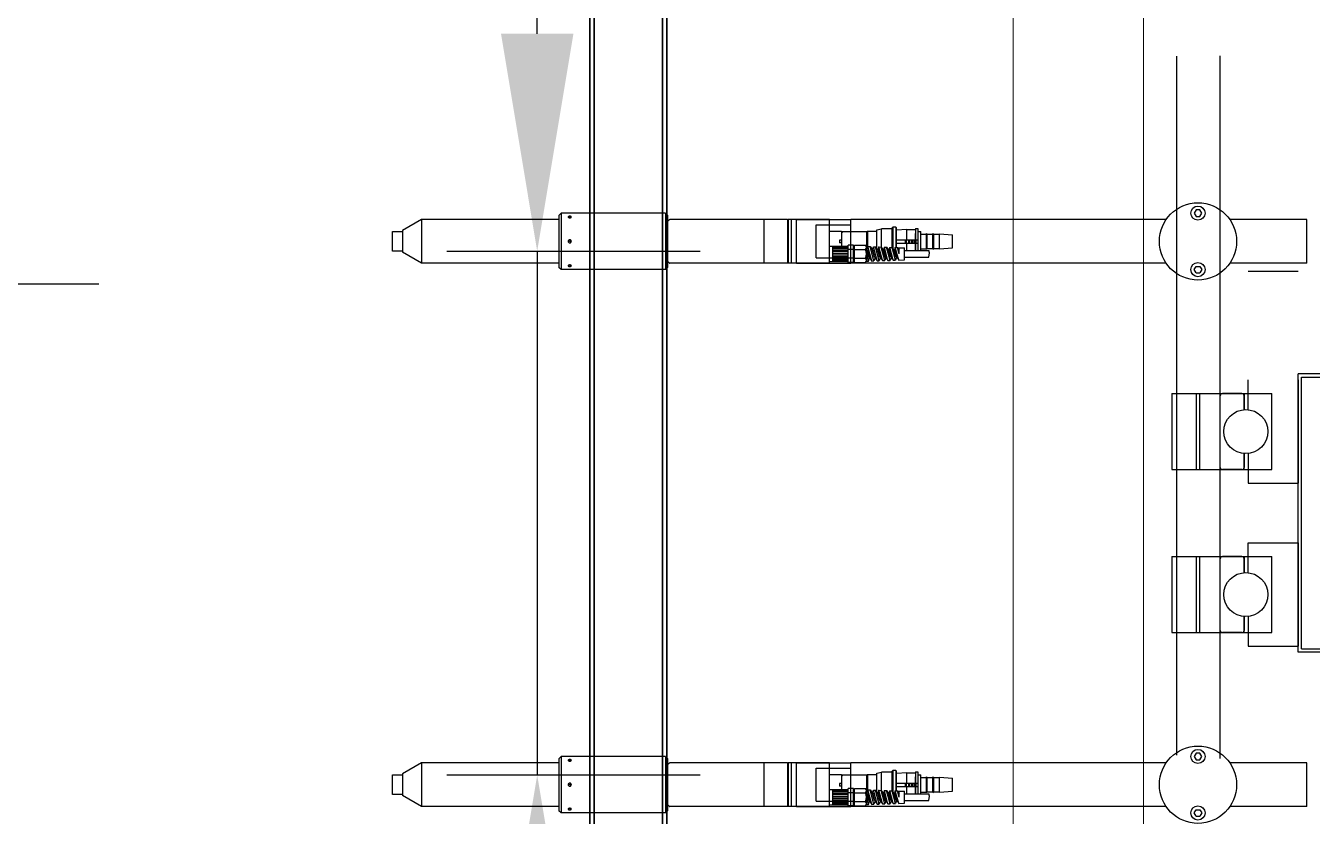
# Model space of a CAD drawing. Header units: millimetres. Extents: x -93009755325 to 1190721, y -74648 to 62868853516.
# Drawn here: x 251597 to 252780, y -20830 to -20103 of the extents above; entities that cross this region are included whole.
import ezdxf

# ---------------------------------------------------------------- set-up
doc = ezdxf.new("R2010")
doc.units = ezdxf.units.MM
doc.layers.get('Defpoints').update_dxf_attribs({"color": 8, "lineweight": 40})
doc.layers.add('LC-OBJEKT', color=6, linetype='Continuous')
doc.layers.add('细实线', color=3, linetype='Continuous')
doc.dimstyles.new('ISO-350', dxfattribs={"dimtxt": 350, "dimasz": 200, "dimexe": 150, "dimexo": 50, "dimgap": 60, "dimtad": 1, "dimdsep": 46, "dimtxsty": 'Standard', "dimcen": 2.5, "dimadec": 0, "dimazin": 0, "dimtfac": 1, "dimtmove": 0, "dimatfit": 3, "dimfxl": 1, "dimarcsym": 0})

# ---------------------------------------------------------------- blocks, each defined once
blk = doc.blocks.new('srhsrhdgwagassga')
at = {"color": 5, "lineweight": 35}
for p, q in [((1221342.8, 28707.9), (1243592.3, 28707.9)), ((1221342.8, 28703.9), (1243592.3, 28703.9)), ((1221342.8, 28641), (1243592.3, 28641)), ((1221342.8, 28637), (1243592.3, 28637))]:
    blk.add_line(p, q, dxfattribs=at)
blk = doc.blocks.new('*D556')
at = {"color": 0, "lineweight": -2, "transparency": 16777216}
for p, q in [((655872.1, 424121.6), (655872.1, 424321.6)), ((655483.9, 423921.6), (656022.1, 423921.6)), ((655872.1, 423921.6), (655872.1, 423439.6)), ((655483.9, 423439.6), (656022.1, 423439.6)), ((655872.1, 423239.6), (655872.1, 421986.3))]:
    blk.add_line(p, q, dxfattribs=at)
at = {"color": 0, "transparency": 16777216}
for points in [[(655838.8, 424121.6), (655905.5, 424121.6), (655872.1, 423921.6)], [(655838.8, 423239.6), (655905.5, 423239.6), (655872.1, 423439.6)]]:
    blk.add_solid(points, dxfattribs=at)
at = {"layer": 'Defpoints', "color": 0, "transparency": 16777216}
for p in [(655433.9, 423921.6), (655433.9, 423439.6), (655872.1, 423439.6)]:
    blk.add_point(p, dxfattribs=at)
at = {"color": 0, "transparency": 16777216, "insert": (655637.1, 422513), "char_height": 350, "attachment_point": 5, "rotation": 90}
blk.add_mtext('482', dxfattribs=at)
blk = doc.blocks.new('*D557')
at = {"color": 0, "lineweight": -2, "transparency": 16777216}
for p, q in [((656425.4, 423669.8), (656425.4, 423869.8)), ((656342.3, 423469.8), (656575.4, 423469.8)), ((656425.4, 423469.8), (656425.4, 422987.8)), ((656342.3, 422987.8), (656575.4, 422987.8)), ((656425.4, 422787.8), (656425.4, 421534.4))]:
    blk.add_line(p, q, dxfattribs=at)
at = {"color": 0, "transparency": 16777216}
for points in [[(656392.1, 423669.8), (656458.7, 423669.8), (656425.4, 423469.8)], [(656392.1, 422787.8), (656458.7, 422787.8), (656425.4, 422987.8)]]:
    blk.add_solid(points, dxfattribs=at)
at = {"layer": 'Defpoints', "color": 0, "transparency": 16777216}
for p in [(656292.3, 423469.8), (656292.3, 422987.8), (656425.4, 422987.8)]:
    blk.add_point(p, dxfattribs=at)
at = {"color": 0, "transparency": 16777216, "insert": (656190.4, 422061.1), "char_height": 350, "attachment_point": 5, "rotation": 90}
blk.add_mtext('482', dxfattribs=at)
blk = doc.blocks.new('ehherhaes')
at = {"color": 0, "linetype": 'ByBlock', "lineweight": 9}
for p, q in [((656983.094, 420178.777), (656983.094, 426678.777)), ((656863.094, 424558.777), (656863.094, 422198.777))]:
    blk.add_line(p, q, dxfattribs=at)
at = {"layer": 'LC-OBJEKT', "color": 1}
for p, q in [((656318.939, 423498.777), (656301.618, 423488.777)), ((656445.298, 423498.777), (656318.939, 423498.777)), ((656318.939, 423498.777), (656318.939, 423458.777)), ((656447.298, 423504.722), (656445.298, 423502.722)), ((656445.298, 423502.722), (656445.298, 423454.832)), ((656447.298, 423504.722), (656447.298, 423452.832)), ((656543.298, 423504.722), (656447.298, 423504.722)), ((656543.298, 423504.722), (656545.298, 423502.722)), ((656543.298, 423504.722), (656543.298, 423452.832)), ((656545.298, 423502.722), (656545.298, 423454.832)), ((656545.598, 423498.777), (656545.298, 423498.777)), ((656545.598, 423458.777), (656545.598, 423498.777)), ((656546.805, 423498.484), (656545.598, 423497.277)), ((656655.548, 423498.777), (656547.512, 423498.777)), ((656633.998, 423458.777), (656633.998, 423498.777)), ((656655.548, 423498.777), (656655.548, 423458.777)), ((656655.548, 423498.777), (656656.148, 423498.177)), ((656656.148, 423498.777), (656656.148, 423458.777)), ((656694.298, 423498.777), (656656.148, 423498.777)), ((656659.298, 423458.777), (656659.298, 423498.777)), ((656663.798, 423498.777), (656713.798, 423498.777)), ((656663.798, 423458.777), (656663.798, 423498.777)), ((656694.298, 423458.777), (656694.298, 423498.777)), ((657003.703, 423498.777), (656713.798, 423498.777)), ((656713.798, 423458.777), (656713.798, 423498.777)), ((657031.362, 423507.777), (657029.63, 423504.777)), ((657029.63, 423504.777), (657031.362, 423501.777)), ((657034.826, 423507.777), (657031.362, 423507.777)), ((657031.362, 423501.777), (657034.826, 423501.777)), ((657036.558, 423504.777), (657034.826, 423507.777)), ((657034.826, 423501.777), (657036.558, 423504.777)), ((657133.094, 423498.777), (657062.484, 423498.777)), ((657133.094, 423458.777), (657133.094, 423498.777)), ((656292.294, 423469.777), (656292.294, 423487.777)), ((656292.294, 423487.777), (656301.618, 423487.777)), ((656301.618, 423488.777), (656301.618, 423468.777)), ((656681.798, 423493.877), (656713.798, 423493.877)), ((656681.798, 423463.677), (656681.798, 423493.877)), ((656694.298, 423488.277), (656705.298, 423488.277)), ((656705.298, 423488.277), (656705.298, 423474.277)), ((656705.298, 423487.777), (656728.298, 423487.777)), ((656705.298, 423486.857), (656706.892, 423487.777)), ((656728.298, 423487.777), (656729.164, 423488.277)), ((656728.298, 423487.777), (656728.298, 423473.277)), ((656729.164, 423488.277), (656729.164, 423472.986)), ((656729.164, 423488.277), (656737.832, 423488.277)), ((656737.832, 423489.527), (656742.085, 423490.277)), ((656737.832, 423471.88), (656737.832, 423489.527)), ((656751.832, 423490.277), (656742.085, 423490.277)), ((656742.085, 423472.865), (656742.085, 423490.277)), ((656752.332, 423491.777), (656751.832, 423491.277)), ((656751.832, 423473.018), (656751.832, 423491.277)), ((656752.332, 423491.777), (656752.332, 423472.285)), ((656755.332, 423491.777), (656752.332, 423491.777)), ((656755.332, 423491.777), (656755.332, 423473.061)), ((656755.832, 423491.277), (656755.332, 423491.777)), ((656755.832, 423473.043), (656755.832, 423491.277)), ((656765.298, 423489.777), (656755.832, 423489.067)), ((656765.298, 423489.777), (656773.298, 423489.777)), ((656765.298, 423480.277), (656765.298, 423489.777)), ((656773.298, 423490.527), (656775.298, 423490.527)), ((656773.298, 423490.527), (656773.298, 423480.277)), ((656773.298, 423470.277), (656773.298, 423486.027)), ((656775.298, 423490.527), (656775.298, 423470.277)), ((656775.298, 423487.777), (656778.298, 423487.777)), ((656778.298, 423470.277), (656778.298, 423487.777)), ((656783.298, 423471.527), (656783.298, 423486.027)), ((656783.298, 423486.027), (656784.048, 423485.277)), ((656789.298, 423471.527), (656789.298, 423486.027)), ((656789.298, 423486.027), (656790.048, 423485.277)), ((656795.298, 423485.777), (656807.298, 423484.777)), ((656795.298, 423471.777), (656795.298, 423485.777)), ((656694.298, 423474.277), (656711.298, 423474.277)), ((656697.298, 423460.277), (656697.298, 423474.277)), ((656703.298, 423480.027), (656703.298, 423477.527)), ((656705.298, 423480.027), (656703.298, 423480.027)), ((656705.298, 423477.527), (656703.298, 423477.527)), ((656716.298, 423475.277), (656711.298, 423475.277)), ((656711.298, 423459.277), (656711.298, 423475.277)), ((656716.298, 423459.277), (656716.298, 423475.277)), ((656717.298, 423459.277), (656717.298, 423475.277)), ((656717.298, 423475.277), (656727.298, 423475.277)), ((656728.553, 423471.175), (656729.501, 423473.984)), ((656729.501, 423473.984), (656731.52, 423473.912)), ((656733.061, 423460.697), (656729.501, 423473.984)), ((656735.042, 423460.768), (656731.52, 423473.912)), ((656731.52, 423473.912), (656733.659, 423470.777)), ((656755.832, 423480.277), (656775.298, 423480.277)), ((656755.832, 423477.277), (656775.298, 423477.277)), ((656763.748, 423480.277), (656763.748, 423477.277)), ((656764.298, 423480.277), (656764.298, 423477.277)), ((656764.848, 423480.277), (656764.848, 423477.277)), ((656765.298, 423470.277), (656765.298, 423477.277)), ((656766.748, 423480.277), (656766.748, 423477.277)), ((656767.298, 423480.277), (656767.298, 423477.277)), ((656767.848, 423480.277), (656767.848, 423477.277)), ((656769.748, 423480.277), (656769.748, 423477.277)), ((656770.298, 423480.277), (656770.298, 423477.277)), ((656770.848, 423480.277), (656770.848, 423477.277)), ((656772.748, 423477.277), (656772.748, 423480.277)), ((656773.298, 423477.277), (656773.298, 423470.277)), ((656773.848, 423477.277), (656773.848, 423480.277)), ((656778.298, 423485.527), (656783.298, 423485.527)), ((656784.048, 423472.277), (656784.048, 423485.277)), ((656784.048, 423485.277), (656789.298, 423485.277)), ((656790.048, 423472.277), (656790.048, 423485.277)), ((656790.048, 423485.277), (656795.298, 423485.277)), ((656807.298, 423472.777), (656807.298, 423484.777)), ((656301.618, 423469.777), (656292.294, 423469.777)), ((656318.939, 423458.777), (656301.618, 423468.777)), ((656681.798, 423463.677), (656713.798, 423463.677)), ((656697.298, 423473.627), (656711.298, 423473.627)), ((656697.298, 423472.477), (656711.298, 423472.477)), ((656697.298, 423471.127), (656711.298, 423471.127)), ((656697.298, 423469.677), (656711.298, 423469.677)), ((656697.298, 423468.077), (656711.298, 423468.077)), ((656697.298, 423466.477), (656711.298, 423466.477)), ((656697.298, 423464.877), (656711.298, 423464.877)), ((656697.298, 423463.427), (656711.298, 423463.427)), ((656697.298, 423462.077), (656711.298, 423462.077)), ((656716.298, 423471.277), (656711.298, 423471.277)), ((656716.298, 423463.277), (656711.298, 423463.277)), ((656716.298, 423473.277), (656717.298, 423473.277)), ((656716.298, 423472.277), (656717.298, 423472.277)), ((656716.298, 423462.277), (656717.298, 423462.277)), ((656717.298, 423471.277), (656727.298, 423471.277)), ((656717.298, 423463.277), (656727.298, 423463.277)), ((656728.298, 423461.277), (656728.298, 423473.277)), ((656730.523, 423463.82), (656728.298, 423472.125)), ((656730.09, 423460.591), (656728.298, 423467.277)), ((656729.07, 423470.777), (656728.811, 423470.213)), ((656730.937, 423463.811), (656729.07, 423470.777)), ((656730.09, 423460.591), (656731.097, 423463.576)), ((656730.523, 423463.82), (656730.781, 423464.392)), ((656730.937, 423463.811), (656733.061, 423460.697)), ((656733.571, 423470.906), (656734.549, 423473.804)), ((656735.476, 423463.996), (656733.659, 423470.777)), ((656734.143, 423470.777), (656733.837, 423470.113)), ((656736.009, 423463.813), (656734.143, 423470.777)), ((656738.014, 423460.874), (656734.549, 423473.804)), ((656734.549, 423473.804), (656736.569, 423473.731)), ((656736.083, 423463.704), (656735.042, 423460.768)), ((656735.781, 423464.662), (656735.476, 423463.996)), ((656736.009, 423463.813), (656738.014, 423460.874)), ((656739.995, 423460.945), (656736.569, 423473.731)), ((656736.569, 423473.731), (656738.584, 423470.777)), ((656740.404, 423463.987), (656738.584, 423470.777)), ((656739.598, 423473.623), (656738.589, 423470.775)), ((656739.215, 423470.777), (656738.817, 423469.911)), ((656741.081, 423463.815), (656739.215, 423470.777)), ((656742.966, 423461.051), (656739.598, 423473.623)), ((656739.598, 423473.623), (656741.617, 423473.551)), ((656741.065, 423463.82), (656739.995, 423460.945)), ((656740.802, 423464.857), (656740.404, 423463.987)), ((656741.081, 423463.815), (656742.966, 423461.051)), ((656744.948, 423461.121), (656741.617, 423473.551)), ((656741.617, 423473.551), (656743.51, 423470.777)), ((656745.331, 423463.979), (656743.51, 423470.777)), ((656744.646, 423473.443), (656743.57, 423470.552)), ((656744.288, 423470.777), (656743.796, 423469.709)), ((656746.153, 423463.816), (656744.288, 423470.777)), ((656747.919, 423461.228), (656744.646, 423473.443)), ((656744.646, 423473.443), (656746.665, 423473.371)), ((656746.091, 423464.047), (656744.948, 423461.121)), ((656745.822, 423465.053), (656745.331, 423463.979)), ((656746.153, 423463.816), (656747.919, 423461.228)), ((656749.9, 423461.298), (656746.665, 423473.371)), ((656746.665, 423473.371), (656748.435, 423470.777)), ((656750.259, 423463.97), (656748.435, 423470.777)), ((656749.694, 423473.263), (656748.552, 423470.341)), ((656749.36, 423470.777), (656748.775, 423469.507)), ((656751.225, 423463.818), (656749.36, 423470.777)), ((656752.872, 423461.404), (656749.694, 423473.263)), ((656749.694, 423473.263), (656751.714, 423473.191)), ((656751.111, 423464.244), (656749.9, 423461.298)), ((656750.842, 423465.249), (656750.259, 423463.97)), ((656751.225, 423463.818), (656752.872, 423461.404)), ((656754.853, 423461.475), (656751.714, 423473.191)), ((656751.714, 423473.191), (656753.36, 423470.777)), ((656755.187, 423463.961), (656753.36, 423470.777)), ((656754.743, 423473.082), (656753.532, 423470.136)), ((656754.433, 423470.777), (656753.755, 423469.305)), ((656756.297, 423463.82), (656754.433, 423470.777)), ((656757.824, 423461.581), (656754.743, 423473.082)), ((656754.743, 423473.082), (656756.762, 423473.01)), ((656756.058, 423464.713), (656754.853, 423461.475)), ((656755.863, 423465.439), (656755.187, 423463.961)), ((656756.297, 423463.82), (656757.824, 423461.581)), ((656758.298, 423467.277), (656756.762, 423473.01)), ((656756.762, 423473.01), (656758.286, 423470.777)), ((656758.298, 423467.277), (656758.298, 423472.955)), ((656758.298, 423472.955), (656763.298, 423472.777)), ((656763.298, 423461.777), (656763.298, 423472.777)), ((656763.298, 423470.277), (656785.625, 423470.277)), ((656763.298, 423464.277), (656785.625, 423464.277)), ((656778.298, 423472.027), (656783.298, 423472.027)), ((656783.298, 423471.527), (656784.048, 423472.277)), ((656784.048, 423472.277), (656789.298, 423472.277)), ((656786.097, 423468.224), (656785.625, 423470.277)), ((656785.625, 423464.277), (656786.097, 423468.224)), ((656789.298, 423471.527), (656790.048, 423472.277)), ((656790.048, 423472.277), (656795.298, 423472.277)), ((656795.298, 423471.777), (656807.298, 423472.777)), ((656445.298, 423458.777), (656318.939, 423458.777)), ((656447.298, 423452.832), (656445.298, 423454.832)), ((656543.298, 423452.832), (656447.298, 423452.832)), ((656543.298, 423452.832), (656545.298, 423454.832)), ((656545.598, 423458.777), (656545.298, 423458.777)), ((656545.598, 423460.277), (656546.805, 423459.07)), ((656655.548, 423458.777), (656547.512, 423458.777)), ((656656.148, 423459.377), (656655.548, 423458.777)), ((656694.298, 423458.777), (656656.148, 423458.777)), ((656663.798, 423458.777), (656713.798, 423458.777)), ((656694.298, 423460.277), (656711.298, 423460.277)), ((656697.298, 423460.927), (656711.298, 423460.927)), ((656716.298, 423459.277), (656711.298, 423459.277)), ((657003.703, 423458.777), (656713.798, 423458.777)), ((656716.298, 423461.277), (656717.298, 423461.277)), ((656717.298, 423459.277), (656727.298, 423459.277)), ((656728.298, 423460.527), (656730.09, 423460.591)), ((656733.061, 423460.697), (656735.042, 423460.768)), ((656738.014, 423460.874), (656739.995, 423460.945)), ((656742.966, 423461.051), (656744.948, 423461.121)), ((656747.919, 423461.228), (656749.9, 423461.298)), ((656752.872, 423461.404), (656754.853, 423461.475)), ((656757.824, 423461.581), (656763.298, 423461.777)), ((657029.63, 423452.777), (657031.362, 423455.777)), ((657031.362, 423449.777), (657029.63, 423452.777)), ((657031.362, 423455.777), (657034.826, 423455.777)), ((657034.826, 423455.777), (657036.558, 423452.777)), ((657036.558, 423452.777), (657034.826, 423449.777)), ((657133.094, 423458.777), (657062.484, 423458.777)), ((657031.362, 423449.777), (657034.826, 423449.777)), ((656447.298, 423004.722), (656445.298, 423002.722)), ((656445.298, 423002.722), (656445.298, 422954.832)), ((656447.298, 423004.722), (656447.298, 422952.832)), ((656543.298, 423004.722), (656447.298, 423004.722)), ((656543.298, 423004.722), (656545.298, 423002.722)), ((656543.298, 423004.722), (656543.298, 422952.832)), ((656545.298, 423002.722), (656545.298, 422954.832)), ((657031.362, 423007.777), (657029.63, 423004.777)), ((657029.63, 423004.777), (657031.362, 423001.777)), ((657034.826, 423007.777), (657031.362, 423007.777)), ((657031.362, 423001.777), (657034.826, 423001.777)), ((657036.558, 423004.777), (657034.826, 423007.777)), ((657034.826, 423001.777), (657036.558, 423004.777)), ((656318.939, 422998.777), (656301.618, 422988.777)), ((656301.618, 422988.777), (656301.618, 422968.777)), ((656445.298, 422998.777), (656318.939, 422998.777)), ((656318.939, 422998.777), (656318.939, 422958.777)), ((656545.598, 422998.777), (656545.298, 422998.777)), ((656545.598, 422958.777), (656545.598, 422998.777)), ((656546.805, 422998.484), (656545.598, 422997.277)), ((656655.548, 422998.777), (656547.512, 422998.777)), ((656633.998, 422958.777), (656633.998, 422998.777)), ((656655.548, 422998.777), (656655.548, 422958.777)), ((656655.548, 422998.777), (656656.148, 422998.177)), ((656656.148, 422998.777), (656656.148, 422958.777)), ((656694.298, 422998.777), (656656.148, 422998.777)), ((656659.298, 422958.777), (656659.298, 422998.777)), ((656663.798, 422998.777), (656713.798, 422998.777)), ((656663.798, 422958.777), (656663.798, 422998.777)), ((656681.798, 422993.877), (656713.798, 422993.877)), ((656681.798, 422963.677), (656681.798, 422993.877)), ((656694.298, 422958.777), (656694.298, 422998.777)), ((657003.703, 422998.777), (656713.798, 422998.777)), ((656713.798, 422958.777), (656713.798, 422998.777)), ((656737.832, 422989.527), (656742.085, 422990.277)), ((656737.832, 422971.88), (656737.832, 422989.527)), ((656751.832, 422990.277), (656742.085, 422990.277)), ((656742.085, 422972.865), (656742.085, 422990.277)), ((656752.332, 422991.777), (656751.832, 422991.277)), ((656751.832, 422973.018), (656751.832, 422991.277)), ((656752.332, 422991.777), (656752.332, 422972.285)), ((656755.332, 422991.777), (656752.332, 422991.777)), ((656755.332, 422991.777), (656755.332, 422973.061)), ((656755.832, 422991.277), (656755.332, 422991.777)), ((656755.832, 422973.043), (656755.832, 422991.277)), ((656765.298, 422989.777), (656755.832, 422989.067)), ((656765.298, 422989.777), (656773.298, 422989.777)), ((656765.298, 422980.277), (656765.298, 422989.777)), ((656773.298, 422990.527), (656775.298, 422990.527)), ((656773.298, 422990.527), (656773.298, 422980.277)), ((656775.298, 422990.527), (656775.298, 422970.277)), ((657133.094, 422998.777), (657062.484, 422998.777)), ((657133.094, 422958.777), (657133.094, 422998.777)), ((656292.294, 422969.777), (656292.294, 422987.777)), ((656292.294, 422987.777), (656301.618, 422987.777)), ((656694.298, 422988.277), (656705.298, 422988.277)), ((656703.298, 422980.027), (656703.298, 422977.527)), ((656705.298, 422980.027), (656703.298, 422980.027)), ((656705.298, 422977.527), (656703.298, 422977.527)), ((656705.298, 422988.277), (656705.298, 422974.277)), ((656705.298, 422987.777), (656728.298, 422987.777)), ((656705.298, 422986.857), (656706.892, 422987.777)), ((656728.298, 422987.777), (656729.164, 422988.277)), ((656728.298, 422987.777), (656728.298, 422973.277)), ((656729.164, 422988.277), (656729.164, 422972.986)), ((656729.164, 422988.277), (656737.832, 422988.277)), ((656755.832, 422980.277), (656775.298, 422980.277)), ((656755.832, 422977.277), (656775.298, 422977.277)), ((656763.748, 422980.277), (656763.748, 422977.277)), ((656764.298, 422980.277), (656764.298, 422977.277)), ((656764.848, 422980.277), (656764.848, 422977.277)), ((656765.298, 422970.277), (656765.298, 422977.277)), ((656766.748, 422980.277), (656766.748, 422977.277)), ((656767.298, 422980.277), (656767.298, 422977.277)), ((656767.848, 422980.277), (656767.848, 422977.277)), ((656769.748, 422980.277), (656769.748, 422977.277)), ((656770.298, 422980.277), (656770.298, 422977.277)), ((656770.848, 422980.277), (656770.848, 422977.277)), ((656772.748, 422977.277), (656772.748, 422980.277)), ((656773.298, 422970.277), (656773.298, 422986.027)), ((656773.298, 422977.277), (656773.298, 422970.277)), ((656773.848, 422977.277), (656773.848, 422980.277)), ((656775.298, 422987.777), (656778.298, 422987.777)), ((656778.298, 422970.277), (656778.298, 422987.777)), ((656778.298, 422985.527), (656783.298, 422985.527)), ((656783.298, 422971.527), (656783.298, 422986.027)), ((656783.298, 422986.027), (656784.048, 422985.277)), ((656784.048, 422972.277), (656784.048, 422985.277)), ((656784.048, 422985.277), (656789.298, 422985.277)), ((656789.298, 422971.527), (656789.298, 422986.027)), ((656789.298, 422986.027), (656790.048, 422985.277)), ((656790.048, 422972.277), (656790.048, 422985.277)), ((656790.048, 422985.277), (656795.298, 422985.277)), ((656795.298, 422985.777), (656807.298, 422984.777)), ((656795.298, 422971.777), (656795.298, 422985.777)), ((656807.298, 422972.777), (656807.298, 422984.777)), ((656301.618, 422969.777), (656292.294, 422969.777)), ((656318.939, 422958.777), (656301.618, 422968.777)), ((656694.298, 422974.277), (656711.298, 422974.277)), ((656697.298, 422960.277), (656697.298, 422974.277)), ((656697.298, 422973.627), (656711.298, 422973.627)), ((656697.298, 422972.477), (656711.298, 422972.477)), ((656697.298, 422971.127), (656711.298, 422971.127)), ((656697.298, 422969.677), (656711.298, 422969.677)), ((656697.298, 422968.077), (656711.298, 422968.077)), ((656697.298, 422966.477), (656711.298, 422966.477)), ((656716.298, 422975.277), (656711.298, 422975.277)), ((656711.298, 422959.277), (656711.298, 422975.277)), ((656716.298, 422971.277), (656711.298, 422971.277)), ((656716.298, 422959.277), (656716.298, 422975.277)), ((656716.298, 422973.277), (656717.298, 422973.277)), ((656716.298, 422972.277), (656717.298, 422972.277)), ((656717.298, 422959.277), (656717.298, 422975.277)), ((656717.298, 422975.277), (656727.298, 422975.277)), ((656717.298, 422971.277), (656727.298, 422971.277)), ((656728.298, 422961.277), (656728.298, 422973.277)), ((656730.523, 422963.82), (656728.298, 422972.125)), ((656730.09, 422960.591), (656728.298, 422967.277)), ((656728.553, 422971.175), (656729.501, 422973.984)), ((656729.07, 422970.777), (656728.811, 422970.213)), ((656730.937, 422963.811), (656729.07, 422970.777)), ((656729.501, 422973.984), (656731.52, 422973.912)), ((656733.061, 422960.697), (656729.501, 422973.984)), ((656735.042, 422960.768), (656731.52, 422973.912)), ((656731.52, 422973.912), (656733.659, 422970.777)), ((656733.571, 422970.906), (656734.549, 422973.804)), ((656735.476, 422963.996), (656733.659, 422970.777)), ((656734.143, 422970.777), (656733.837, 422970.113)), ((656736.009, 422963.813), (656734.143, 422970.777)), ((656738.014, 422960.874), (656734.549, 422973.804)), ((656734.549, 422973.804), (656736.569, 422973.731)), ((656739.995, 422960.945), (656736.569, 422973.731)), ((656736.569, 422973.731), (656738.584, 422970.777)), ((656740.404, 422963.987), (656738.584, 422970.777)), ((656739.598, 422973.623), (656738.589, 422970.775)), ((656739.215, 422970.777), (656738.817, 422969.911)), ((656741.081, 422963.815), (656739.215, 422970.777)), ((656742.966, 422961.051), (656739.598, 422973.623)), ((656739.598, 422973.623), (656741.617, 422973.551)), ((656744.948, 422961.121), (656741.617, 422973.551)), ((656741.617, 422973.551), (656743.51, 422970.777)), ((656745.331, 422963.979), (656743.51, 422970.777)), ((656744.646, 422973.443), (656743.57, 422970.552)), ((656744.288, 422970.777), (656743.796, 422969.709)), ((656746.153, 422963.816), (656744.288, 422970.777)), ((656747.919, 422961.228), (656744.646, 422973.443)), ((656744.646, 422973.443), (656746.665, 422973.371)), ((656745.822, 422965.053), (656745.331, 422963.979)), ((656749.9, 422961.298), (656746.665, 422973.371)), ((656746.665, 422973.371), (656748.435, 422970.777)), ((656750.259, 422963.97), (656748.435, 422970.777)), ((656749.694, 422973.263), (656748.552, 422970.341)), ((656749.36, 422970.777), (656748.775, 422969.507)), ((656751.225, 422963.818), (656749.36, 422970.777)), ((656752.872, 422961.404), (656749.694, 422973.263)), ((656749.694, 422973.263), (656751.714, 422973.191)), ((656750.842, 422965.249), (656750.259, 422963.97)), ((656754.853, 422961.475), (656751.714, 422973.191)), ((656751.714, 422973.191), (656753.36, 422970.777)), ((656755.187, 422963.961), (656753.36, 422970.777)), ((656754.743, 422973.082), (656753.532, 422970.136)), ((656754.433, 422970.777), (656753.755, 422969.305)), ((656756.297, 422963.82), (656754.433, 422970.777)), ((656757.824, 422961.581), (656754.743, 422973.082)), ((656754.743, 422973.082), (656756.762, 422973.01)), ((656755.863, 422965.439), (656755.187, 422963.961)), ((656758.298, 422967.277), (656756.762, 422973.01)), ((656756.762, 422973.01), (656758.286, 422970.777)), ((656758.298, 422967.277), (656758.298, 422972.955)), ((656758.298, 422972.955), (656763.298, 422972.777)), ((656763.298, 422961.777), (656763.298, 422972.777)), ((656763.298, 422970.277), (656785.625, 422970.277)), ((656778.298, 422972.027), (656783.298, 422972.027)), ((656783.298, 422971.527), (656784.048, 422972.277)), ((656784.048, 422972.277), (656789.298, 422972.277)), ((656786.097, 422968.224), (656785.625, 422970.277)), ((656785.625, 422964.277), (656786.097, 422968.224)), ((656789.298, 422971.527), (656790.048, 422972.277)), ((656790.048, 422972.277), (656795.298, 422972.277)), ((656795.298, 422971.777), (656807.298, 422972.777)), ((656445.298, 422958.777), (656318.939, 422958.777)), ((656447.298, 422952.832), (656445.298, 422954.832)), ((656543.298, 422952.832), (656545.298, 422954.832)), ((656545.598, 422958.777), (656545.298, 422958.777)), ((656545.598, 422960.277), (656546.805, 422959.07)), ((656655.548, 422958.777), (656547.512, 422958.777)), ((656656.148, 422959.377), (656655.548, 422958.777)), ((656694.298, 422958.777), (656656.148, 422958.777)), ((656663.798, 422958.777), (656713.798, 422958.777)), ((656681.798, 422963.677), (656713.798, 422963.677)), ((656694.298, 422960.277), (656711.298, 422960.277)), ((656697.298, 422964.877), (656711.298, 422964.877)), ((656697.298, 422963.427), (656711.298, 422963.427)), ((656697.298, 422962.077), (656711.298, 422962.077)), ((656697.298, 422960.927), (656711.298, 422960.927)), ((656716.298, 422963.277), (656711.298, 422963.277)), ((656716.298, 422959.277), (656711.298, 422959.277)), ((657003.703, 422958.777), (656713.798, 422958.777)), ((656716.298, 422962.277), (656717.298, 422962.277)), ((656716.298, 422961.277), (656717.298, 422961.277)), ((656717.298, 422963.277), (656727.298, 422963.277)), ((656717.298, 422959.277), (656727.298, 422959.277)), ((656728.298, 422960.527), (656730.09, 422960.591)), ((656730.09, 422960.591), (656731.097, 422963.576)), ((656730.523, 422963.82), (656730.781, 422964.392)), ((656730.937, 422963.811), (656733.061, 422960.697)), ((656733.061, 422960.697), (656735.042, 422960.768)), ((656736.083, 422963.704), (656735.042, 422960.768)), ((656735.781, 422964.662), (656735.476, 422963.996)), ((656736.009, 422963.813), (656738.014, 422960.874)), ((656738.014, 422960.874), (656739.995, 422960.945)), ((656741.065, 422963.82), (656739.995, 422960.945)), ((656740.802, 422964.857), (656740.404, 422963.987)), ((656741.081, 422963.815), (656742.966, 422961.051)), ((656742.966, 422961.051), (656744.948, 422961.121)), ((656746.091, 422964.047), (656744.948, 422961.121)), ((656746.153, 422963.816), (656747.919, 422961.228)), ((656747.919, 422961.228), (656749.9, 422961.298)), ((656751.111, 422964.244), (656749.9, 422961.298)), ((656751.225, 422963.818), (656752.872, 422961.404)), ((656752.872, 422961.404), (656754.853, 422961.475)), ((656756.058, 422964.713), (656754.853, 422961.475)), ((656756.297, 422963.82), (656757.824, 422961.581)), ((656757.824, 422961.581), (656763.298, 422961.777)), ((656763.298, 422964.277), (656785.625, 422964.277)), ((657029.63, 422952.777), (657031.362, 422955.777)), ((657031.362, 422955.777), (657034.826, 422955.777)), ((657034.826, 422955.777), (657036.558, 422952.777)), ((657133.094, 422958.777), (657062.484, 422958.777)), ((656543.298, 422952.832), (656447.298, 422952.832)), ((657031.362, 422949.777), (657029.63, 422952.777)), ((657031.362, 422949.777), (657034.826, 422949.777)), ((657036.558, 422952.777), (657034.826, 422949.777))]:
    blk.add_line(p, q, dxfattribs=at)
at = {"layer": 'LC-OBJEKT', "color": 3}
for p, q in [((657079.094, 423451.277), (657125.294, 423451.277)), ((657125.294, 423100.777), (657125.294, 423356.777)), ((657173.292, 423356.777), (657125.294, 423356.777)), ((657079.094, 423338.777), (657079.094, 423351.277)), ((657125.294, 423351.277), (657125.294, 423256.277)), ((657128.294, 423103.777), (657128.294, 423353.777)), ((657128.294, 423353.777), (657173.292, 423353.777)), ((657008.894, 423338.777), (657008.894, 423268.777)), ((657008.894, 423338.777), (657101.094, 423338.777)), ((657031.294, 423338.777), (657031.294, 423268.777)), ((657034.894, 423268.777), (657034.894, 423338.777)), ((657053.494, 423270.777), (657053.494, 423336.777)), ((657073.494, 423338.777), (657055.494, 423338.777)), ((657075.494, 423338.777), (657075.494, 423323.913)), ((657075.494, 423323.878), (657075.494, 423336.777)), ((657079.094, 423323.878), (657079.094, 423338.777)), ((657101.094, 423268.777), (657101.094, 423338.777)), ((657075.494, 423268.777), (657075.494, 423283.64)), ((657075.494, 423283.64), (657075.494, 423270.777)), ((657079.094, 423283.676), (657079.094, 423268.777)), ((657008.894, 423268.777), (657101.094, 423268.777)), ((657073.494, 423268.777), (657055.494, 423268.777)), ((657079.094, 423268.777), (657079.094, 423256.277)), ((657079.094, 423256.277), (657125.294, 423256.277)), ((657079.094, 423188.777), (657079.094, 423201.277)), ((657079.094, 423201.277), (657125.294, 423201.277)), ((657125.294, 423201.277), (657125.294, 423106.277)), ((657008.894, 423188.777), (657008.894, 423118.777)), ((657008.894, 423188.777), (657101.094, 423188.777)), ((657031.294, 423188.777), (657031.294, 423118.777)), ((657034.894, 423118.777), (657034.894, 423188.777)), ((657053.494, 423120.777), (657053.494, 423186.777)), ((657073.494, 423188.777), (657055.494, 423188.777)), ((657075.494, 423188.777), (657075.494, 423173.913)), ((657075.494, 423173.878), (657075.494, 423186.777)), ((657079.094, 423173.878), (657079.094, 423188.777)), ((657101.094, 423118.777), (657101.094, 423188.777)), ((657075.494, 423118.777), (657075.494, 423133.64)), ((657075.494, 423133.64), (657075.494, 423120.777)), ((657079.094, 423133.676), (657079.094, 423118.777)), ((657079.094, 423133.676), (657079.094, 423106.277)), ((657008.894, 423118.777), (657101.094, 423118.777)), ((657073.494, 423118.777), (657055.494, 423118.777)), ((657079.094, 423106.277), (657125.294, 423106.277)), ((657173.292, 423100.777), (657125.294, 423100.777)), ((657128.294, 423103.777), (657173.292, 423103.777))]:
    blk.add_line(p, q, dxfattribs=at)
at = {"layer": 'LC-OBJEKT', "color": 1}
for centre, radius in [((657033.094, 423478.777), 35.55), ((657033.094, 423504.777), 6.5), ((656455.298, 423478.832), 0.3), ((657033.094, 423452.777), 6.5), ((657033.094, 422978.777), 35.55), ((657033.094, 423004.777), 6.5), ((656455.298, 422978.832), 0.3), ((657033.094, 422952.777), 6.5)]:
    blk.add_circle(centre, radius, dxfattribs=at)
at = {"layer": 'LC-OBJEKT', "color": 3}
for centre in [(657077.094, 423303.777), (657077.094, 423153.777)]:
    blk.add_circle(centre, 20.2, dxfattribs=at)
at = {"layer": 'LC-OBJEKT', "color": 1}
for centre, radius, start, end in [((656454.187, 423501.224), 0.389, 134.866255, 177.855874), ((656454.247, 423501.251), 0.449, 181.592589, 221.795184), ((656454.624, 423500.804), 0.995, 112.82463, 135.617199), ((656454.661, 423501.613), 0.998, 221.454991, 244.929779), ((656455.1, 423499.754), 2.148, 100.090946, 113.691303), ((656455.111, 423502.514), 2.006, 244.178716, 258.873437), ((656455.292, 423498.792), 3.128, 89.878981, 100.451537), ((656455.292, 423503.34), 2.852, 258.515043, 270.125473), ((656455.075, 423500.639), 0.0768, 164.500114, 179.920044), ((656455.075, 423500.639), 0.0768, 180.079956, 195.499886), ((656455.087, 423500.635), 0.0896, 150.473987, 164.390005), ((656455.087, 423500.642), 0.0896, 195.609995, 209.526013), ((656455.11, 423500.622), 0.116, 138.738232, 150.451326), ((656455.11, 423500.655), 0.116, 209.548674, 221.261768), ((656455.141, 423500.595), 0.157, 129.189408, 138.767138), ((656455.141, 423500.682), 0.157, 221.232862, 230.810592), ((656455.176, 423500.553), 0.212, 121.391547, 129.231284), ((656455.176, 423500.725), 0.212, 230.768716, 238.608453), ((656455.211, 423500.496), 0.278, 114.897275, 121.429181), ((656455.211, 423500.781), 0.278, 238.570819, 245.102725), ((656455.242, 423500.429), 0.352, 109.344226, 114.926808), ((656455.242, 423500.848), 0.352, 245.073192, 250.655774), ((656455.267, 423500.358), 0.427, 104.457926, 109.366569), ((656455.267, 423500.919), 0.427, 250.633431, 255.542074), ((656455.284, 423500.292), 0.496, 100.031508, 104.474988), ((656455.284, 423500.985), 0.496, 255.525012, 259.968492), ((656455.294, 423500.237), 0.551, 95.904677, 100.045044), ((656455.294, 423501.04), 0.551, 259.954956, 264.095323), ((656455.298, 423500.202), 0.587, 91.94667, 95.916091), ((656455.298, 423501.076), 0.587, 264.083909, 268.05333), ((656455.298, 423500.189), 0.599, 88.042908, 91.957092), ((656455.298, 423501.088), 0.599, 268.042908, 271.957092), ((656455.305, 423498.792), 3.128, 79.548463, 90.121019), ((656455.304, 423503.34), 2.852, 269.874527, 281.484957), ((656455.299, 423500.202), 0.587, 84.083909, 88.05333), ((656455.299, 423501.076), 0.587, 271.94667, 275.916091), ((656455.303, 423500.237), 0.551, 79.954956, 84.095323), ((656455.303, 423501.04), 0.551, 275.904677, 280.045044), ((656455.312, 423500.292), 0.496, 75.525012, 79.968492), ((656455.312, 423500.985), 0.496, 280.031508, 284.474988), ((656455.33, 423500.358), 0.427, 70.633431, 75.542074), ((656455.33, 423500.919), 0.427, 284.457926, 289.366569), ((656455.355, 423500.429), 0.352, 65.073192, 70.655774), ((656455.355, 423500.848), 0.352, 289.344226, 294.926808), ((656455.386, 423500.496), 0.278, 58.570819, 65.102725), ((656455.386, 423500.781), 0.278, 294.897275, 301.429181), ((656455.421, 423500.553), 0.212, 50.768716, 58.608453), ((656455.421, 423500.725), 0.212, 301.391547, 309.231284), ((656455.455, 423500.595), 0.157, 41.232862, 50.810592), ((656455.455, 423500.682), 0.157, 309.189408, 318.767138), ((656455.486, 423500.622), 0.116, 29.548674, 41.261768), ((656455.486, 423500.655), 0.116, 318.738232, 330.451326), ((656455.509, 423500.635), 0.0896, 15.609995, 29.526013), ((656455.509, 423500.642), 0.0896, 330.473987, 344.390005), ((656455.521, 423500.639), 0.0768, 0.079956, 15.499886), ((656455.521, 423500.639), 0.0768, 344.500114, 359.920044), ((656455.496, 423499.754), 2.148, 66.308697, 79.909054), ((656455.485, 423502.514), 2.006, 281.126563, 295.821284), ((656455.973, 423500.804), 0.995, 44.382801, 67.17537), ((656455.936, 423501.613), 0.998, 295.070221, 318.545009), ((656456.41, 423501.224), 0.389, 2.144126, 45.133745), ((656456.349, 423501.251), 0.449, 318.204816, 358.407411), ((656547.512, 423497.777), 1, 90, 135), ((656455.176, 423478.83), 1.378, 153.150036, 179.952127), ((656455.176, 423478.833), 1.378, 180.047873, 206.849964), ((656455.236, 423478.799), 1.445, 127.143148, 153.097211), ((656455.236, 423478.864), 1.445, 206.902789, 232.856852), ((656455.288, 423478.731), 1.531, 102.201477, 127.169243), ((656455.288, 423478.932), 1.531, 232.830757, 257.798523), ((656455.298, 423478.693), 1.57, 77.723919, 102.276081), ((656455.298, 423478.97), 1.57, 257.723919, 282.276081), ((656455.308, 423478.731), 1.531, 52.830757, 77.798523), ((656455.308, 423478.932), 1.531, 282.201477, 307.169243), ((656455.361, 423478.799), 1.445, 26.902789, 52.856852), ((656455.361, 423478.864), 1.445, 307.143148, 333.097211), ((656455.42, 423478.83), 1.378, 0.047873, 26.849964), ((656455.42, 423478.833), 1.378, 333.150036, 359.952127), ((656725.798, 423473.277), 2.5, 306.869898, 53.130102), ((656719.798, 423467.277), 8.5, 331.927513, 28.072487), ((656725.798, 423461.277), 2.5, 306.869898, 53.130102), ((656454.247, 423456.302), 0.449, 138.204816, 178.407411), ((656454.187, 423456.329), 0.389, 182.144126, 225.133745), ((656454.661, 423455.941), 0.998, 115.070221, 138.545009), ((656454.624, 423456.75), 0.995, 224.382801, 247.17537), ((656455.111, 423455.04), 2.006, 101.126563, 115.821284), ((656455.1, 423457.8), 2.148, 246.308697, 259.909054), ((656455.292, 423454.213), 2.852, 89.874527, 101.484957), ((656455.292, 423458.761), 3.128, 259.548463, 270.121019), ((656455.075, 423456.915), 0.0768, 164.500114, 179.920044), ((656455.075, 423456.915), 0.0768, 180.079956, 195.499886), ((656455.087, 423456.911), 0.0896, 150.473987, 164.390005), ((656455.087, 423456.919), 0.0896, 195.609995, 209.526013), ((656455.11, 423456.898), 0.116, 138.738232, 150.451326), ((656455.11, 423456.932), 0.116, 209.548674, 221.261768), ((656455.141, 423456.871), 0.157, 129.189408, 138.767138), ((656455.141, 423456.959), 0.157, 221.232862, 230.810592), ((656455.176, 423456.829), 0.212, 121.391547, 129.231284), ((656455.176, 423457.001), 0.212, 230.768716, 238.608453), ((656455.211, 423456.772), 0.278, 114.897275, 121.429181), ((656455.211, 423457.058), 0.278, 238.570819, 245.102725), ((656455.242, 423456.705), 0.352, 109.344226, 114.926808), ((656455.242, 423457.125), 0.352, 245.073192, 250.655774), ((656455.267, 423456.635), 0.427, 104.457926, 109.366569), ((656455.267, 423457.195), 0.427, 250.633431, 255.542074), ((656455.284, 423456.568), 0.496, 100.031508, 104.474988), ((656455.284, 423457.262), 0.496, 255.525012, 259.968492), ((656455.294, 423456.514), 0.551, 95.904677, 100.045044), ((656455.294, 423457.316), 0.551, 259.954956, 264.095323), ((656455.298, 423456.478), 0.587, 91.94667, 95.916091), ((656455.298, 423457.352), 0.587, 264.083909, 268.05333), ((656455.298, 423456.465), 0.599, 88.042908, 91.957092), ((656455.298, 423457.364), 0.599, 268.042908, 271.957092), ((656455.304, 423454.213), 2.852, 78.515043, 90.125473), ((656455.305, 423458.761), 3.128, 269.878981, 280.451537), ((656455.299, 423456.478), 0.587, 84.083909, 88.05333), ((656455.299, 423457.352), 0.587, 271.94667, 275.916091), ((656455.303, 423456.514), 0.551, 79.954956, 84.095323), ((656455.303, 423457.316), 0.551, 275.904677, 280.045044), ((656455.312, 423456.568), 0.496, 75.525012, 79.968492), ((656455.312, 423457.262), 0.496, 280.031508, 284.474988), ((656455.33, 423456.635), 0.427, 70.633431, 75.542074), ((656455.33, 423457.195), 0.427, 284.457926, 289.366569), ((656455.355, 423456.705), 0.352, 65.073192, 70.655774), ((656455.355, 423457.125), 0.352, 289.344226, 294.926808), ((656455.386, 423456.772), 0.278, 58.570819, 65.102725), ((656455.386, 423457.058), 0.278, 294.897275, 301.429181), ((656455.421, 423456.829), 0.212, 50.768716, 58.608453), ((656455.421, 423457.001), 0.212, 301.391547, 309.231284), ((656455.455, 423456.871), 0.157, 41.232862, 50.810592), ((656455.455, 423456.959), 0.157, 309.189408, 318.767138), ((656455.486, 423456.898), 0.116, 29.548674, 41.261768), ((656455.486, 423456.932), 0.116, 318.738232, 330.451326), ((656455.509, 423456.911), 0.0896, 15.609995, 29.526013), ((656455.509, 423456.919), 0.0896, 330.473987, 344.390005), ((656455.521, 423456.915), 0.0768, 0.079956, 15.499886), ((656455.521, 423456.915), 0.0768, 344.500114, 359.920044), ((656455.485, 423455.04), 2.006, 64.178716, 78.873437), ((656455.496, 423457.8), 2.148, 280.090946, 293.691303), ((656455.936, 423455.941), 0.998, 41.454991, 64.929779), ((656455.973, 423456.75), 0.995, 292.82463, 315.617199), ((656456.349, 423456.302), 0.449, 1.592589, 41.795184), ((656456.41, 423456.329), 0.389, 314.866255, 357.855874), ((656547.512, 423459.777), 1, 225, 270), ((656454.187, 423001.224), 0.389, 134.866255, 177.855874), ((656454.247, 423001.251), 0.449, 181.592589, 221.795184), ((656454.624, 423000.804), 0.995, 112.82463, 135.617199), ((656454.661, 423001.613), 0.998, 221.454991, 244.929779), ((656455.1, 422999.754), 2.148, 100.090946, 113.691303), ((656455.111, 423002.514), 2.006, 244.178716, 258.873437), ((656455.292, 422998.792), 3.128, 89.878981, 100.451537), ((656455.292, 423003.34), 2.852, 258.515043, 270.125473), ((656455.075, 423000.639), 0.0768, 164.500114, 179.920044), ((656455.075, 423000.639), 0.0768, 180.079956, 195.499886), ((656455.087, 423000.635), 0.0896, 150.473987, 164.390005), ((656455.087, 423000.642), 0.0896, 195.609995, 209.526013), ((656455.11, 423000.622), 0.116, 138.738232, 150.451326), ((656455.11, 423000.655), 0.116, 209.548674, 221.261768), ((656455.141, 423000.595), 0.157, 129.189408, 138.767138), ((656455.141, 423000.682), 0.157, 221.232862, 230.810592), ((656455.176, 423000.553), 0.212, 121.391547, 129.231284), ((656455.176, 423000.725), 0.212, 230.768716, 238.608453), ((656455.211, 423000.496), 0.278, 114.897275, 121.429181), ((656455.211, 423000.781), 0.278, 238.570819, 245.102725), ((656455.242, 423000.429), 0.352, 109.344226, 114.926808), ((656455.267, 423000.358), 0.427, 104.457926, 109.366569), ((656455.284, 423000.292), 0.496, 100.031508, 104.474988), ((656455.294, 423000.237), 0.551, 95.904677, 100.045044), ((656455.298, 423000.202), 0.587, 91.94667, 95.916091), ((656455.298, 423000.189), 0.599, 88.042908, 91.957092), ((656455.305, 422998.792), 3.128, 79.548463, 90.121019), ((656455.304, 423003.34), 2.852, 269.874527, 281.484957), ((656455.299, 423000.202), 0.587, 84.083909, 88.05333), ((656455.303, 423000.237), 0.551, 79.954956, 84.095323), ((656455.312, 423000.292), 0.496, 75.525012, 79.968492), ((656455.33, 423000.358), 0.427, 70.633431, 75.542074), ((656455.355, 423000.429), 0.352, 65.073192, 70.655774), ((656455.386, 423000.496), 0.278, 58.570819, 65.102725), ((656455.386, 423000.781), 0.278, 294.897275, 301.429181), ((656455.421, 423000.553), 0.212, 50.768716, 58.608453), ((656455.421, 423000.725), 0.212, 301.391547, 309.231284), ((656455.455, 423000.595), 0.157, 41.232862, 50.810592), ((656455.455, 423000.682), 0.157, 309.189408, 318.767138), ((656455.486, 423000.622), 0.116, 29.548674, 41.261768), ((656455.486, 423000.655), 0.116, 318.738232, 330.451326), ((656455.509, 423000.635), 0.0896, 15.609995, 29.526013), ((656455.509, 423000.642), 0.0896, 330.473987, 344.390005), ((656455.521, 423000.639), 0.0768, 0.079956, 15.499886), ((656455.521, 423000.639), 0.0768, 344.500114, 359.920044), ((656455.496, 422999.754), 2.148, 66.308697, 79.909054), ((656455.485, 423002.514), 2.006, 281.126563, 295.821284), ((656455.973, 423000.804), 0.995, 44.382801, 67.17537), ((656455.936, 423001.613), 0.998, 295.070221, 318.545009), ((656456.41, 423001.224), 0.389, 2.144126, 45.133745), ((656456.349, 423001.251), 0.449, 318.204816, 358.407411), ((656455.242, 423000.848), 0.352, 245.073192, 250.655774), ((656455.267, 423000.919), 0.427, 250.633431, 255.542074), ((656455.284, 423000.985), 0.496, 255.525012, 259.968492), ((656455.294, 423001.04), 0.551, 259.954956, 264.095323), ((656455.298, 423001.076), 0.587, 264.083909, 268.05333), ((656455.298, 423001.088), 0.599, 268.042908, 271.957092), ((656455.299, 423001.076), 0.587, 271.94667, 275.916091), ((656455.303, 423001.04), 0.551, 275.904677, 280.045044), ((656455.312, 423000.985), 0.496, 280.031508, 284.474988), ((656455.33, 423000.919), 0.427, 284.457926, 289.366569), ((656455.355, 423000.848), 0.352, 289.344226, 294.926808), ((656547.512, 422997.777), 1, 90, 135), ((656455.176, 422978.83), 1.378, 153.150036, 179.952127), ((656455.176, 422978.833), 1.378, 180.047873, 206.849964), ((656455.236, 422978.799), 1.445, 127.143148, 153.097211), ((656455.236, 422978.864), 1.445, 206.902789, 232.856852), ((656455.288, 422978.731), 1.531, 102.201477, 127.169243), ((656455.288, 422978.932), 1.531, 232.830757, 257.798523), ((656455.298, 422978.693), 1.57, 77.723919, 102.276081), ((656455.298, 422978.97), 1.57, 257.723919, 282.276081), ((656455.308, 422978.731), 1.531, 52.830757, 77.798523), ((656455.308, 422978.932), 1.531, 282.201477, 307.169243), ((656455.361, 422978.799), 1.445, 26.902789, 52.856852), ((656455.361, 422978.864), 1.445, 307.143148, 333.097211), ((656455.42, 422978.83), 1.378, 0.047873, 26.849964), ((656455.42, 422978.833), 1.378, 333.150036, 359.952127), ((656725.798, 422973.277), 2.5, 306.869898, 53.130102), ((656719.798, 422967.277), 8.5, 331.927513, 28.072487), ((656454.247, 422956.302), 0.449, 138.204816, 178.407411), ((656454.187, 422956.329), 0.389, 182.144126, 225.133745), ((656454.661, 422955.941), 0.998, 115.070221, 138.545009), ((656454.624, 422956.75), 0.995, 224.382801, 247.17537), ((656455.111, 422955.04), 2.006, 101.126563, 115.821284), ((656455.1, 422957.8), 2.148, 246.308697, 259.909054), ((656455.292, 422954.213), 2.852, 89.874527, 101.484957), ((656455.292, 422958.761), 3.128, 259.548463, 270.121019), ((656455.075, 422956.915), 0.0768, 164.500114, 179.920044), ((656455.075, 422956.915), 0.0768, 180.079956, 195.499886), ((656455.087, 422956.911), 0.0896, 150.473987, 164.390005), ((656455.087, 422956.919), 0.0896, 195.609995, 209.526013), ((656455.11, 422956.898), 0.116, 138.738232, 150.451326), ((656455.11, 422956.932), 0.116, 209.548674, 221.261768), ((656455.141, 422956.871), 0.157, 129.189408, 138.767138), ((656455.141, 422956.959), 0.157, 221.232862, 230.810592), ((656455.176, 422956.829), 0.212, 121.391547, 129.231284), ((656455.176, 422957.001), 0.212, 230.768716, 238.608453), ((656455.211, 422956.772), 0.278, 114.897275, 121.429181), ((656455.211, 422957.058), 0.278, 238.570819, 245.102725), ((656455.242, 422956.705), 0.352, 109.344226, 114.926808), ((656455.242, 422957.125), 0.352, 245.073192, 250.655774), ((656455.267, 422956.635), 0.427, 104.457926, 109.366569), ((656455.267, 422957.195), 0.427, 250.633431, 255.542074), ((656455.284, 422956.568), 0.496, 100.031508, 104.474988), ((656455.284, 422957.262), 0.496, 255.525012, 259.968492), ((656455.294, 422956.514), 0.551, 95.904677, 100.045044), ((656455.294, 422957.316), 0.551, 259.954956, 264.095323), ((656455.298, 422956.478), 0.587, 91.94667, 95.916091), ((656455.298, 422957.352), 0.587, 264.083909, 268.05333), ((656455.298, 422956.465), 0.599, 88.042908, 91.957092), ((656455.298, 422957.364), 0.599, 268.042908, 271.957092), ((656455.304, 422954.213), 2.852, 78.515043, 90.125473), ((656455.305, 422958.761), 3.128, 269.878981, 280.451537), ((656455.299, 422956.478), 0.587, 84.083909, 88.05333), ((656455.299, 422957.352), 0.587, 271.94667, 275.916091), ((656455.303, 422956.514), 0.551, 79.954956, 84.095323), ((656455.303, 422957.316), 0.551, 275.904677, 280.045044), ((656455.312, 422956.568), 0.496, 75.525012, 79.968492), ((656455.312, 422957.262), 0.496, 280.031508, 284.474988), ((656455.33, 422956.635), 0.427, 70.633431, 75.542074), ((656455.33, 422957.195), 0.427, 284.457926, 289.366569), ((656455.355, 422956.705), 0.352, 65.073192, 70.655774), ((656455.355, 422957.125), 0.352, 289.344226, 294.926808), ((656455.386, 422956.772), 0.278, 58.570819, 65.102725), ((656455.386, 422957.058), 0.278, 294.897275, 301.429181), ((656455.421, 422956.829), 0.212, 50.768716, 58.608453), ((656455.421, 422957.001), 0.212, 301.391547, 309.231284), ((656455.455, 422956.871), 0.157, 41.232862, 50.810592), ((656455.455, 422956.959), 0.157, 309.189408, 318.767138), ((656455.486, 422956.898), 0.116, 29.548674, 41.261768), ((656455.486, 422956.932), 0.116, 318.738232, 330.451326), ((656455.509, 422956.911), 0.0896, 15.609995, 29.526013), ((656455.509, 422956.919), 0.0896, 330.473987, 344.390005), ((656455.521, 422956.915), 0.0768, 0.079956, 15.499886), ((656455.521, 422956.915), 0.0768, 344.500114, 359.920044), ((656455.485, 422955.04), 2.006, 64.178716, 78.873437), ((656455.496, 422957.8), 2.148, 280.090946, 293.691303), ((656455.936, 422955.941), 0.998, 41.454991, 64.929779), ((656455.973, 422956.75), 0.995, 292.82463, 315.617199), ((656456.349, 422956.302), 0.449, 1.592589, 41.795184), ((656456.41, 422956.329), 0.389, 314.866255, 357.855874), ((656547.512, 422959.777), 1, 225, 270), ((656725.798, 422961.277), 2.5, 306.869898, 53.130102)]:
    blk.add_arc(centre, radius, start, end, dxfattribs=at)
at = {"layer": 'LC-OBJEKT', "color": 3}
for centre, start, end in [((657055.494, 423336.777), 90, 180), ((657073.494, 423336.777), 0, 90), ((657055.494, 423270.777), 180, 270), ((657073.494, 423270.777), 270, 0), ((657055.494, 423186.777), 90, 180), ((657073.494, 423186.777), 0, 90), ((657055.494, 423120.777), 180, 270), ((657073.494, 423120.777), 270, 0)]:
    blk.add_arc(centre, 2, start, end, dxfattribs=at)
at = {"layer": '细实线', "ltscale": 10}
for p, q in [((657013.494, 423006.104), (657013.494, 423649.118)), ((657053.494, 423002.945), (657053.494, 423649.663))]:
    blk.add_line(p, q, dxfattribs=at)
for base, p1, p2, picture, middle in [((655872.117, 423439.623), (655433.859, 423921.623), (655433.859, 423439.623), '*D556', (655637.117, 422512.957)), ((656425.389, 422987.777), (656292.294, 423469.777), (656292.294, 422987.777), '*D557', (656190.389, 422061.11))]:
    dim = blk.add_linear_dim(base=base, p1=p1, p2=p2, angle=90, dimstyle='ISO-350')
    dim.commit()
    dim.dimension.update_dxf_attribs({"geometry": picture, "text_midpoint": middle})

msp = doc.modelspace()

# ---------------------------------------------------------------- block references
at = {"color": 250, "lineweight": -3, "rotation": 270}
msp.add_blockref('srhsrhdgwagassga', (223478.75, 1216650.936), dxfattribs=at)
at = {"color": 250, "lineweight": -3}
msp.add_blockref('ehherhaes', (-404357.944, -443780.002), dxfattribs=at)

doc.saveas('drawing.dxf')
